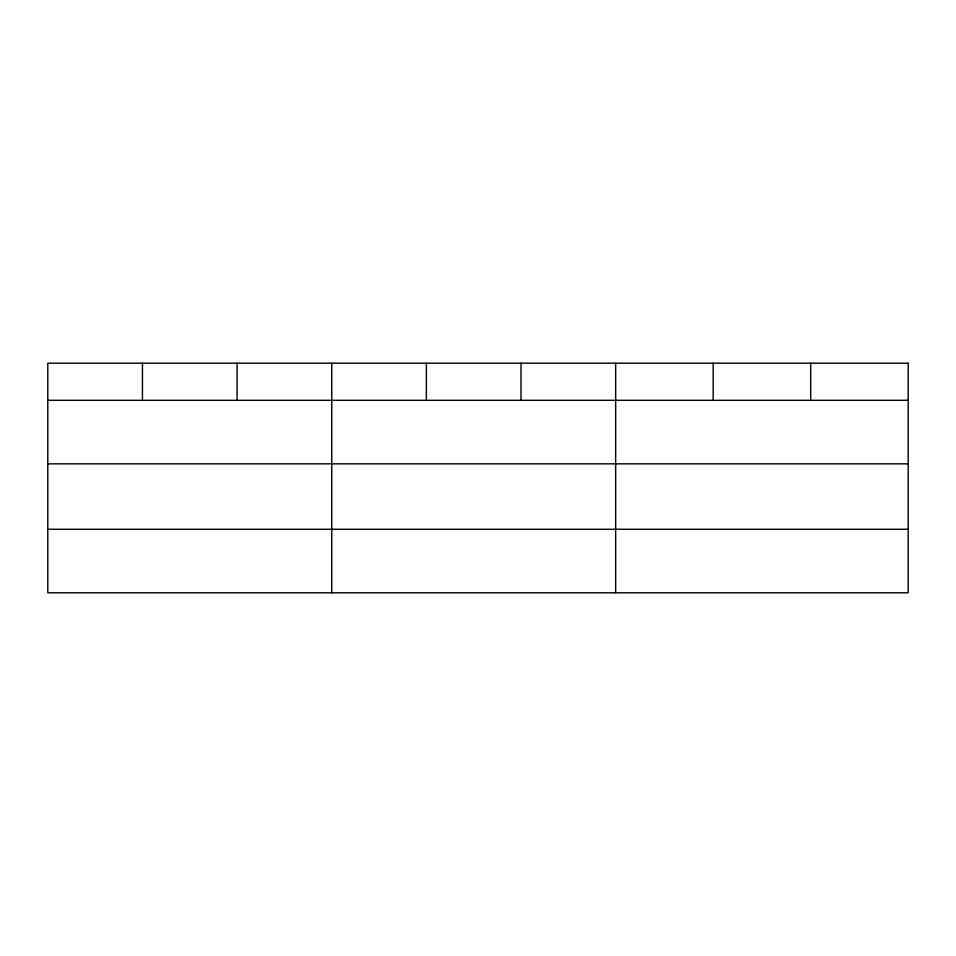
<?xml version="1.0" encoding="UTF-8"?>
<svg xmlns="http://www.w3.org/2000/svg" width="956" height="956" viewBox="0 0 956 956"><rect width="100%" height="100%" fill="white"/><g stroke="black" fill="none" stroke-linecap="round" stroke-linejoin="round"><path stroke-width="1.43" d="M47.8 400.313L908.2 400.313M47.8 463.839L908.2 463.839M47.8 529.277L908.2 529.277M810.688 363.208L810.688 400.313M713.176 363.208L713.176 400.313M615.664 363.208L615.664 592.792M521.02 363.208L521.02 400.313M426.376 363.208L426.376 400.313M331.732 363.208L331.732 592.792M237.088 363.208L237.088 400.313M142.444 363.208L142.444 400.313M908.2 363.208L47.8 363.208L47.8 592.792L908.2 592.792L908.2 363.208"/></g></svg>
